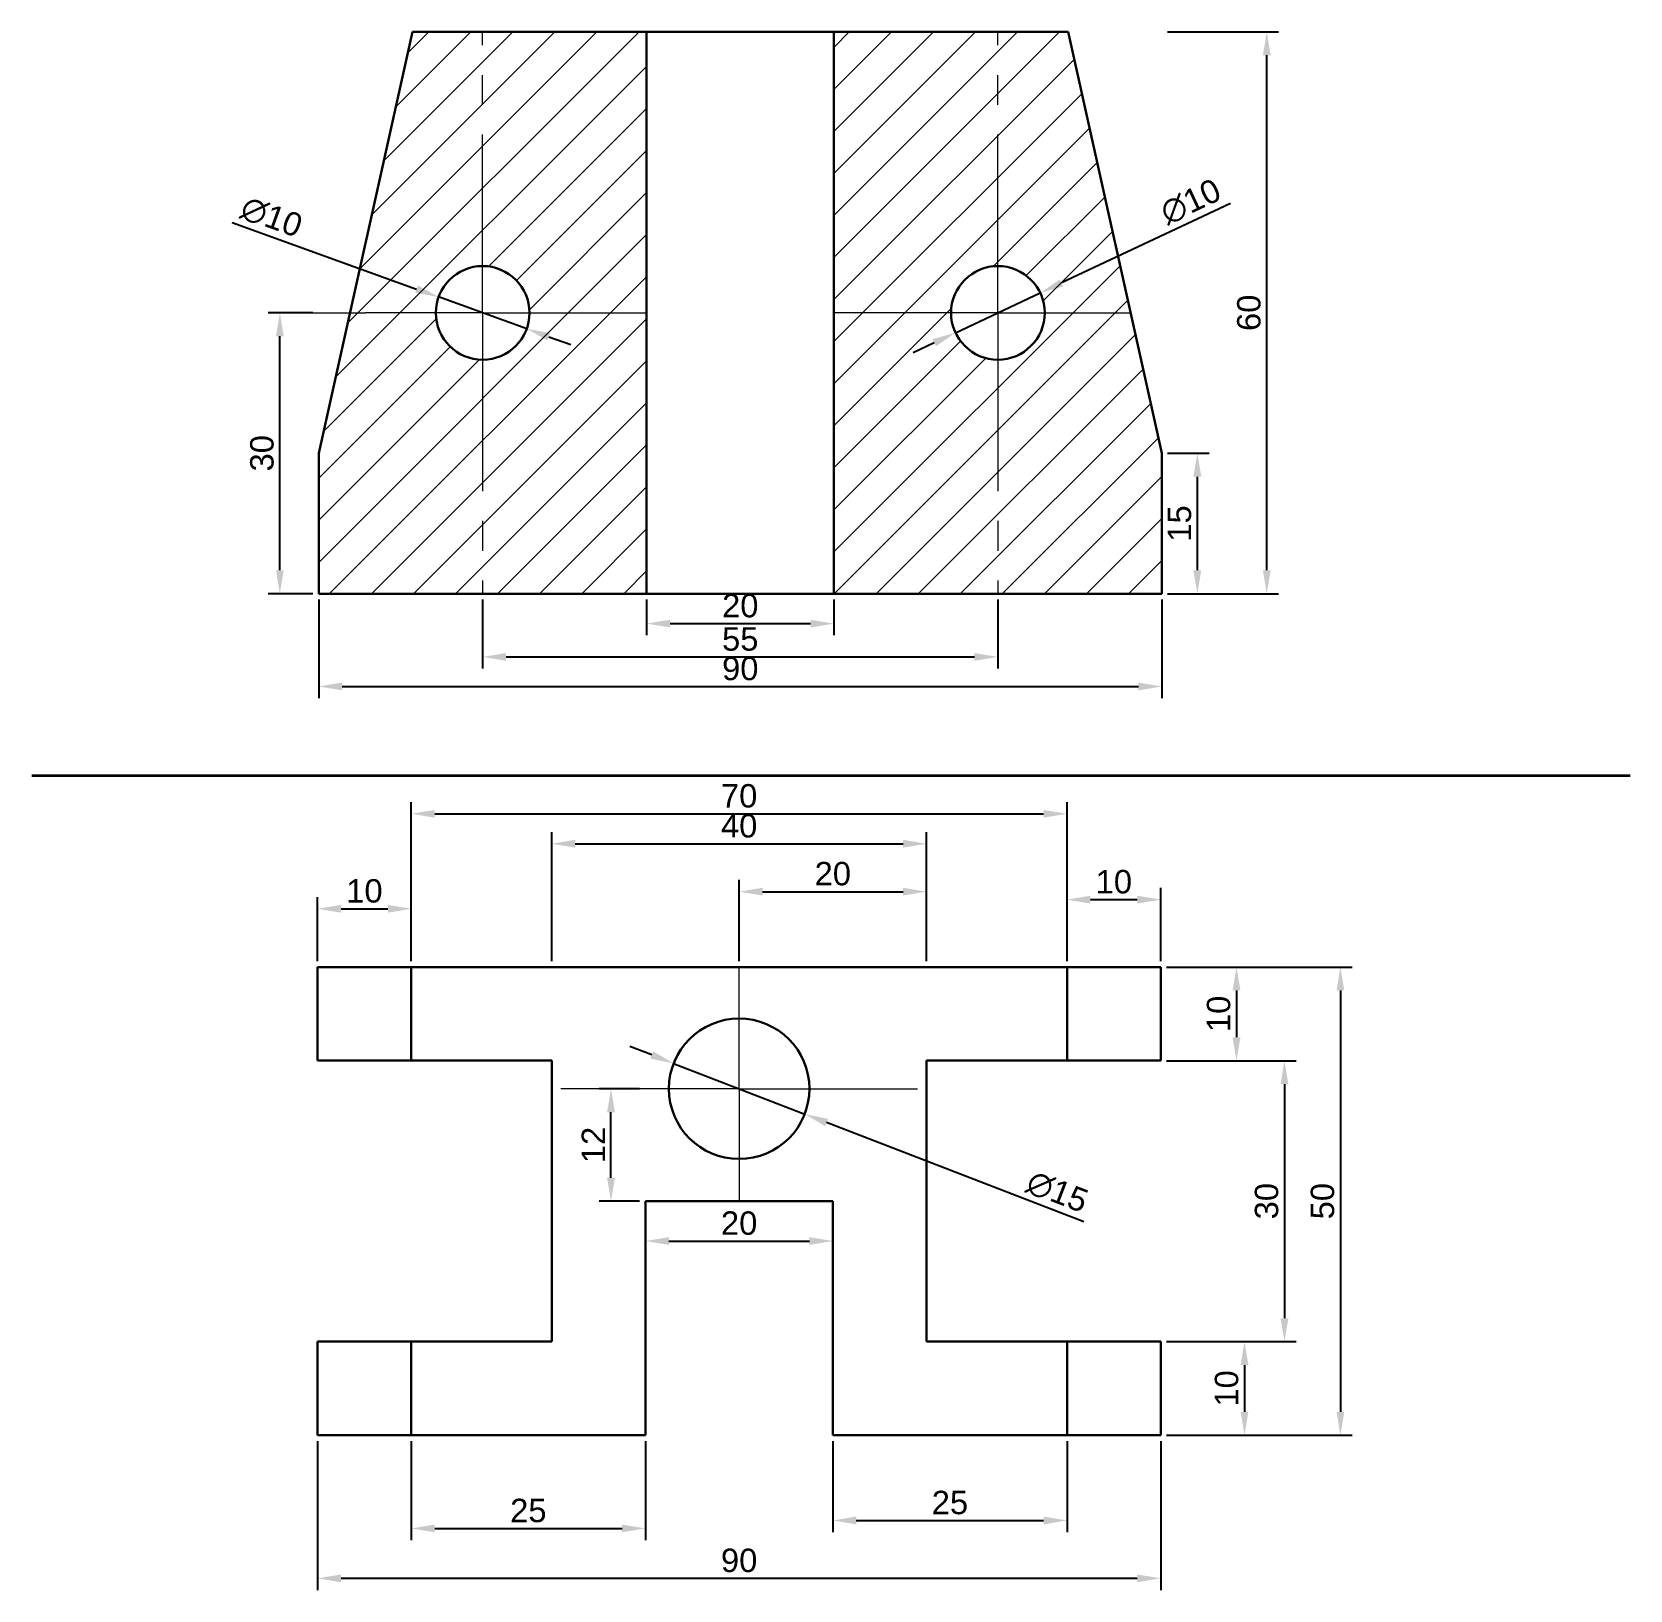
# Model space of a CAD drawing. Header units: millimetres. Extents: x 2980 to 3150, y 1953 to 2120.
import ezdxf

# ---------------------------------------------------------------- set-up
doc = ezdxf.new("R2010")
doc.units = ezdxf.units.MM
doc.linetypes.add('CENTER2', pattern=[28.575, 19.05, -3.175, 3.175, -3.175])
for name, color, linetype, lineweight in [('Center line', 1, 'CENTER2', 15), ('Dimension', 3, 'Continuous', 15), ('Hatched line', 4, 'Continuous', 15), ('Object line', 7, 'Continuous', 30)]:
    doc.layers.add(name, color=color, linetype=linetype, lineweight=lineweight)
doc.styles.get("Standard").update_dxf_attribs({"font": 'arial.ttf'})
doc.dimstyles.new('ISO-25', dxfattribs={"dimtxt": 2.5, "dimasz": 2.5, "dimexe": 1.25, "dimexo": 0.625, "dimtad": 1, "dimtxsty": 'Standard', "dimcen": 2.5, "dimadec": 0, "dimazin": 0, "dimtfac": 1, "dimtmove": 0, "dimatfit": 3, "dimfxl": 1, "dimarcsym": 0})

# ---------------------------------------------------------------- blocks, each defined once
blk = doc.blocks.new('*D2')
at = {"layer": 'Defpoints', "color": 0, "transparency": 16777216}
for p in [(3045.43, 2059.66), (3065.43, 2059.66), (3065.43, 2056.47)]:
    blk.add_point(p, dxfattribs=at)
at = {"layer": 'Dimension', "color": 0, "lineweight": -2, "transparency": 16777216}
for p, q in [((3045.43, 2059.03), (3045.43, 2055.22)), ((3065.43, 2059.03), (3065.43, 2055.22)), ((3047.93, 2056.47), (3062.93, 2056.47))]:
    blk.add_line(p, q, dxfattribs=at)
at = {"layer": 'Dimension', "color": 0, "transparency": 16777216}
for points in [[(3047.93, 2056.88), (3047.93, 2056.05), (3045.43, 2056.47)], [(3062.93, 2056.88), (3062.93, 2056.05), (3065.43, 2056.47)]]:
    blk.add_solid(points, dxfattribs=at)
at = {"layer": 'Dimension', "color": 0, "transparency": 16777216, "insert": (3055.43, 2058.37), "char_height": 2.5, "attachment_point": 5}
blk.add_mtext('20', dxfattribs=at)
blk = doc.blocks.new('*D3')
at = {"layer": 'Defpoints', "color": 0, "transparency": 16777216}
for p in [(3027.93, 2059.66), (3082.93, 2059.66), (3082.93, 2052.91)]:
    blk.add_point(p, dxfattribs=at)
at = {"layer": 'Dimension', "color": 0, "lineweight": -2, "transparency": 16777216}
for p, q in [((3027.93, 2059.03), (3027.93, 2051.66)), ((3082.93, 2059.03), (3082.93, 2051.66)), ((3030.43, 2052.91), (3080.43, 2052.91))]:
    blk.add_line(p, q, dxfattribs=at)
at = {"layer": 'Dimension', "color": 0, "transparency": 16777216}
for points in [[(3030.43, 2053.33), (3030.43, 2052.5), (3027.93, 2052.91)], [(3080.43, 2053.33), (3080.43, 2052.5), (3082.93, 2052.91)]]:
    blk.add_solid(points, dxfattribs=at)
at = {"layer": 'Dimension', "color": 0, "transparency": 16777216, "insert": (3055.43, 2054.81), "char_height": 2.5, "attachment_point": 5}
blk.add_mtext('55', dxfattribs=at)
blk = doc.blocks.new('*D4')
at = {"layer": 'Defpoints', "color": 0, "transparency": 16777216}
for p in [(3010.43, 2059.66), (3100.43, 2059.66), (3100.43, 2049.76)]:
    blk.add_point(p, dxfattribs=at)
at = {"layer": 'Dimension', "color": 0, "lineweight": -2, "transparency": 16777216}
for p, q in [((3010.43, 2059.03), (3010.43, 2048.51)), ((3100.43, 2059.03), (3100.43, 2048.51)), ((3012.93, 2049.76), (3097.93, 2049.76))]:
    blk.add_line(p, q, dxfattribs=at)
at = {"layer": 'Dimension', "color": 0, "transparency": 16777216}
for points in [[(3012.93, 2050.17), (3012.93, 2049.34), (3010.43, 2049.76)], [(3097.93, 2050.17), (3097.93, 2049.34), (3100.43, 2049.76)]]:
    blk.add_solid(points, dxfattribs=at)
at = {"layer": 'Dimension', "color": 0, "transparency": 16777216, "insert": (3055.43, 2051.66), "char_height": 2.5, "attachment_point": 5}
blk.add_mtext('90', dxfattribs=at)
blk = doc.blocks.new('*D5')
at = {"layer": 'Defpoints', "color": 0, "transparency": 16777216}
for p in [(3100.43, 2074.66), (3104.22, 2074.66), (3100.43, 2059.66)]:
    blk.add_point(p, dxfattribs=at)
at = {"layer": 'Dimension', "color": 0, "lineweight": -2, "transparency": 16777216}
for p, q in [((3101.05, 2074.66), (3105.47, 2074.66)), ((3104.22, 2062.16), (3104.22, 2072.16)), ((3101.05, 2059.66), (3105.47, 2059.66))]:
    blk.add_line(p, q, dxfattribs=at)
at = {"layer": 'Dimension', "color": 0, "transparency": 16777216}
for points in [[(3103.8, 2072.16), (3104.64, 2072.16), (3104.22, 2074.66)], [(3103.8, 2062.16), (3104.64, 2062.16), (3104.22, 2059.66)]]:
    blk.add_solid(points, dxfattribs=at)
at = {"layer": 'Dimension', "color": 0, "transparency": 16777216, "insert": (3102.32, 2067.16), "char_height": 2.5, "attachment_point": 5, "rotation": 90}
blk.add_mtext('15', dxfattribs=at)
blk = doc.blocks.new('*D6')
at = {"layer": 'Defpoints', "color": 0, "transparency": 16777216}
for p in [(3100.43, 2119.66), (3111.63, 2119.66), (3100.43, 2059.66)]:
    blk.add_point(p, dxfattribs=at)
at = {"layer": 'Dimension', "color": 0, "lineweight": -2, "transparency": 16777216}
for p, q in [((3101.05, 2119.66), (3112.88, 2119.66)), ((3111.63, 2062.16), (3111.63, 2117.16)), ((3101.05, 2059.66), (3112.88, 2059.66))]:
    blk.add_line(p, q, dxfattribs=at)
at = {"layer": 'Dimension', "color": 0, "transparency": 16777216}
for points in [[(3111.22, 2117.16), (3112.05, 2117.16), (3111.63, 2119.66)], [(3111.22, 2062.16), (3112.05, 2062.16), (3111.63, 2059.66)]]:
    blk.add_solid(points, dxfattribs=at)
at = {"layer": 'Dimension', "color": 0, "transparency": 16777216, "insert": (3109.73, 2089.66), "char_height": 2.5, "attachment_point": 5, "rotation": 90}
blk.add_mtext('60', dxfattribs=at)
blk = doc.blocks.new('*D7')
at = {"layer": 'Defpoints', "color": 0, "transparency": 16777216}
for p in [(3006.28, 2089.66), (3010.43, 2089.66), (3010.43, 2059.66)]:
    blk.add_point(p, dxfattribs=at)
at = {"layer": 'Dimension', "color": 0, "lineweight": -2, "transparency": 16777216}
for p, q in [((3009.8, 2089.66), (3005.03, 2089.66)), ((3006.28, 2062.16), (3006.28, 2087.16)), ((3009.8, 2059.66), (3005.03, 2059.66))]:
    blk.add_line(p, q, dxfattribs=at)
at = {"layer": 'Dimension', "color": 0, "transparency": 16777216}
for points in [[(3005.87, 2087.16), (3006.7, 2087.16), (3006.28, 2089.66)], [(3005.87, 2062.16), (3006.7, 2062.16), (3006.28, 2059.66)]]:
    blk.add_solid(points, dxfattribs=at)
at = {"layer": 'Dimension', "color": 0, "transparency": 16777216, "insert": (3004.38, 2074.66), "char_height": 2.5, "attachment_point": 5, "rotation": 90}
blk.add_mtext('30', dxfattribs=at)
blk = doc.blocks.new('*D8')
at = {"layer": 'Defpoints', "color": 0, "transparency": 16777216}
for p in [(3023.22, 2091.35), (3032.63, 2087.96)]:
    blk.add_point(p, dxfattribs=at)
at = {"layer": 'Dimension', "color": 0, "lineweight": -2, "transparency": 16777216}
for p, q in [((3001.18, 2099.31), (3020.87, 2092.2)), ((3032.63, 2087.96), (3023.22, 2091.35)), ((3034.98, 2087.11), (3037.33, 2086.26))]:
    blk.add_line(p, q, dxfattribs=at)
at = {"layer": 'Dimension', "color": 0, "transparency": 16777216}
for points in [[(3021.01, 2092.59), (3020.73, 2091.81), (3023.22, 2091.35)], [(3035.12, 2087.5), (3034.84, 2086.72), (3032.63, 2087.96)]]:
    blk.add_solid(points, dxfattribs=at)
at = {"layer": 'Dimension', "color": 0, "transparency": 16777216, "insert": (3005.39, 2099.88), "char_height": 2.5, "attachment_point": 5, "rotation": 340.1586}
blk.add_mtext('∅10', dxfattribs=at)
blk = doc.blocks.new('*D9')
at = {"layer": 'Defpoints', "color": 0, "transparency": 16777216}
for p in [(3087.45, 2091.78), (3078.4, 2087.53)]:
    blk.add_point(p, dxfattribs=at)
at = {"layer": 'Dimension', "color": 0, "lineweight": -2, "transparency": 16777216}
for p, q in [((3107.76, 2101.34), (3089.71, 2092.85)), ((3078.4, 2087.53), (3087.45, 2091.78)), ((3076.14, 2086.46), (3073.88, 2085.4))]:
    blk.add_line(p, q, dxfattribs=at)
at = {"layer": 'Dimension', "color": 0, "transparency": 16777216}
for points in [[(3089.54, 2093.22), (3089.89, 2092.47), (3087.45, 2091.78)], [(3075.96, 2086.84), (3076.32, 2086.09), (3078.4, 2087.53)]]:
    blk.add_solid(points, dxfattribs=at)
at = {"layer": 'Dimension', "color": 0, "transparency": 16777216, "insert": (3103.51, 2101.52), "char_height": 2.5, "attachment_point": 5, "rotation": 25.1939}
blk.add_mtext('∅10', dxfattribs=at)
blk = doc.blocks.new('*D10')
at = {"layer": 'Defpoints', "color": 0, "transparency": 16777216}
for p in [(3048.31, 2009.5), (3062.31, 2004.09)]:
    blk.add_point(p, dxfattribs=at)
at = {"layer": 'Dimension', "color": 0, "lineweight": -2, "transparency": 16777216}
for p, q in [((3045.98, 2010.4), (3043.65, 2011.3)), ((3048.31, 2009.5), (3062.31, 2004.09)), ((3092.09, 1992.58), (3064.64, 2003.19))]:
    blk.add_line(p, q, dxfattribs=at)
at = {"layer": 'Dimension', "color": 0, "transparency": 16777216}
for points in [[(3046.13, 2010.79), (3045.83, 2010.01), (3048.31, 2009.5)], [(3064.79, 2003.58), (3064.49, 2002.8), (3062.31, 2004.09)]]:
    blk.add_solid(points, dxfattribs=at)
at = {"layer": 'Dimension', "color": 0, "transparency": 16777216, "insert": (3089.27, 1995.78), "char_height": 2.5, "attachment_point": 5, "rotation": 338.8701}
blk.add_mtext('∅15', dxfattribs=at)
blk = doc.blocks.new('*D11')
at = {"layer": 'Defpoints', "color": 0, "transparency": 16777216}
for p in [(3020.31, 2026.01), (3010.31, 2019.79), (3020.31, 2019.79)]:
    blk.add_point(p, dxfattribs=at)
at = {"layer": 'Dimension', "color": 0, "lineweight": -2, "transparency": 16777216}
for p, q in [((3010.31, 2020.42), (3010.31, 2027.26)), ((3020.31, 2020.42), (3020.31, 2027.26)), ((3012.81, 2026.01), (3017.81, 2026.01))]:
    blk.add_line(p, q, dxfattribs=at)
at = {"layer": 'Dimension', "color": 0, "transparency": 16777216}
for points in [[(3012.81, 2026.43), (3012.81, 2025.6), (3010.31, 2026.01)], [(3017.81, 2026.43), (3017.81, 2025.6), (3020.31, 2026.01)]]:
    blk.add_solid(points, dxfattribs=at)
at = {"layer": 'Dimension', "color": 0, "transparency": 16777216, "insert": (3015.31, 2027.91), "char_height": 2.5, "attachment_point": 5}
blk.add_mtext('10', dxfattribs=at)
blk = doc.blocks.new('*D12')
at = {"layer": 'Defpoints', "color": 0, "transparency": 16777216}
for p in [(3090.31, 2036.16), (3020.31, 2019.79), (3090.31, 2019.79)]:
    blk.add_point(p, dxfattribs=at)
at = {"layer": 'Dimension', "color": 0, "lineweight": -2, "transparency": 16777216}
for p, q in [((3020.31, 2020.42), (3020.31, 2037.41)), ((3090.31, 2020.42), (3090.31, 2037.41)), ((3022.81, 2036.16), (3087.81, 2036.16))]:
    blk.add_line(p, q, dxfattribs=at)
at = {"layer": 'Dimension', "color": 0, "transparency": 16777216}
for points in [[(3022.81, 2036.57), (3022.81, 2035.74), (3020.31, 2036.16)], [(3087.81, 2036.57), (3087.81, 2035.74), (3090.31, 2036.16)]]:
    blk.add_solid(points, dxfattribs=at)
at = {"layer": 'Dimension', "color": 0, "transparency": 16777216, "insert": (3055.31, 2038.06), "char_height": 2.5, "attachment_point": 5}
blk.add_mtext('70', dxfattribs=at)
blk = doc.blocks.new('*D13')
at = {"layer": 'Defpoints', "color": 0, "transparency": 16777216}
for p in [(3100.31, 2026.99), (3090.31, 2019.79), (3100.31, 2019.79)]:
    blk.add_point(p, dxfattribs=at)
at = {"layer": 'Dimension', "color": 0, "lineweight": -2, "transparency": 16777216}
for p, q in [((3090.31, 2020.42), (3090.31, 2028.24)), ((3092.81, 2026.99), (3097.81, 2026.99)), ((3100.31, 2020.42), (3100.31, 2028.24))]:
    blk.add_line(p, q, dxfattribs=at)
at = {"layer": 'Dimension', "color": 0, "transparency": 16777216}
for points in [[(3092.81, 2027.41), (3092.81, 2026.57), (3090.31, 2026.99)], [(3097.81, 2027.41), (3097.81, 2026.57), (3100.31, 2026.99)]]:
    blk.add_solid(points, dxfattribs=at)
at = {"layer": 'Dimension', "color": 0, "transparency": 16777216, "insert": (3095.31, 2028.89), "char_height": 2.5, "attachment_point": 5}
blk.add_mtext('10', dxfattribs=at)
blk = doc.blocks.new('*D14')
at = {"layer": 'Defpoints', "color": 0, "transparency": 16777216}
for p in [(3075.31, 2032.96), (3035.31, 2019.79), (3075.31, 2019.79)]:
    blk.add_point(p, dxfattribs=at)
at = {"layer": 'Dimension', "color": 0, "lineweight": -2, "transparency": 16777216}
for p, q in [((3035.31, 2020.42), (3035.31, 2034.21)), ((3075.31, 2020.42), (3075.31, 2034.21)), ((3037.81, 2032.96), (3072.81, 2032.96))]:
    blk.add_line(p, q, dxfattribs=at)
at = {"layer": 'Dimension', "color": 0, "transparency": 16777216}
for points in [[(3037.81, 2033.38), (3037.81, 2032.54), (3035.31, 2032.96)], [(3072.81, 2033.38), (3072.81, 2032.54), (3075.31, 2032.96)]]:
    blk.add_solid(points, dxfattribs=at)
at = {"layer": 'Dimension', "color": 0, "transparency": 16777216, "insert": (3055.31, 2034.86), "char_height": 2.5, "attachment_point": 5}
blk.add_mtext('40', dxfattribs=at)
blk = doc.blocks.new('*D15')
at = {"layer": 'Defpoints', "color": 0, "transparency": 16777216}
for p in [(3075.31, 2027.84), (3055.31, 2019.79), (3075.31, 2019.79)]:
    blk.add_point(p, dxfattribs=at)
at = {"layer": 'Dimension', "color": 0, "lineweight": -2, "transparency": 16777216}
for p, q in [((3055.31, 2020.42), (3055.31, 2029.09)), ((3075.31, 2020.42), (3075.31, 2029.09)), ((3057.81, 2027.84), (3072.81, 2027.84))]:
    blk.add_line(p, q, dxfattribs=at)
at = {"layer": 'Dimension', "color": 0, "transparency": 16777216}
for points in [[(3057.81, 2028.26), (3057.81, 2027.43), (3055.31, 2027.84)], [(3072.81, 2028.26), (3072.81, 2027.43), (3075.31, 2027.84)]]:
    blk.add_solid(points, dxfattribs=at)
at = {"layer": 'Dimension', "color": 0, "transparency": 16777216, "insert": (3065.31, 2029.75), "char_height": 2.5, "attachment_point": 5}
blk.add_mtext('20', dxfattribs=at)
blk = doc.blocks.new('*D16')
at = {"layer": 'Defpoints', "color": 0, "transparency": 16777216}
for p in [(3041.63, 2006.79), (3045.31, 2006.79), (3045.31, 1994.79)]:
    blk.add_point(p, dxfattribs=at)
at = {"layer": 'Dimension', "color": 0, "lineweight": -2, "transparency": 16777216}
for p, q in [((3044.69, 2006.79), (3040.38, 2006.79)), ((3041.63, 1997.29), (3041.63, 2004.29)), ((3044.69, 1994.79), (3040.38, 1994.79))]:
    blk.add_line(p, q, dxfattribs=at)
at = {"layer": 'Dimension', "color": 0, "transparency": 16777216}
for points in [[(3041.21, 2004.29), (3042.05, 2004.29), (3041.63, 2006.79)], [(3041.21, 1997.29), (3042.05, 1997.29), (3041.63, 1994.79)]]:
    blk.add_solid(points, dxfattribs=at)
at = {"layer": 'Dimension', "color": 0, "transparency": 16777216, "insert": (3039.75, 2000.79), "char_height": 2.5, "attachment_point": 5, "rotation": 90}
blk.add_mtext('12', dxfattribs=at)
blk = doc.blocks.new('*D17')
at = {"layer": 'Defpoints', "color": 0, "transparency": 16777216}
for p in [(3100.31, 2019.79), (3100.31, 2009.79), (3108.4, 2009.79)]:
    blk.add_point(p, dxfattribs=at)
at = {"layer": 'Dimension', "color": 0, "lineweight": -2, "transparency": 16777216}
for p, q in [((3100.94, 2019.79), (3109.65, 2019.79)), ((3108.4, 2017.29), (3108.4, 2012.29)), ((3100.94, 2009.79), (3109.65, 2009.79))]:
    blk.add_line(p, q, dxfattribs=at)
at = {"layer": 'Dimension', "color": 0, "transparency": 16777216}
for points in [[(3107.98, 2017.29), (3108.82, 2017.29), (3108.4, 2019.79)], [(3107.98, 2012.29), (3108.82, 2012.29), (3108.4, 2009.79)]]:
    blk.add_solid(points, dxfattribs=at)
at = {"layer": 'Dimension', "color": 0, "transparency": 16777216, "insert": (3106.5, 2014.79), "char_height": 2.5, "attachment_point": 5, "rotation": 90}
blk.add_mtext('10', dxfattribs=at)
blk = doc.blocks.new('*D18')
at = {"layer": 'Defpoints', "color": 0, "transparency": 16777216}
for p in [(3100.31, 2009.79), (3100.31, 1979.79), (3113.52, 1979.79)]:
    blk.add_point(p, dxfattribs=at)
at = {"layer": 'Dimension', "color": 0, "lineweight": -2, "transparency": 16777216}
for p, q in [((3100.94, 2009.79), (3114.77, 2009.79)), ((3113.52, 2007.29), (3113.52, 1982.29)), ((3100.94, 1979.79), (3114.77, 1979.79))]:
    blk.add_line(p, q, dxfattribs=at)
at = {"layer": 'Dimension', "color": 0, "transparency": 16777216}
for points in [[(3113.1, 2007.29), (3113.94, 2007.29), (3113.52, 2009.79)], [(3113.1, 1982.29), (3113.94, 1982.29), (3113.52, 1979.79)]]:
    blk.add_solid(points, dxfattribs=at)
at = {"layer": 'Dimension', "color": 0, "transparency": 16777216, "insert": (3111.62, 1994.79), "char_height": 2.5, "attachment_point": 5, "rotation": 90}
blk.add_mtext('30', dxfattribs=at)
blk = doc.blocks.new('*D19')
at = {"layer": 'Defpoints', "color": 0, "transparency": 16777216}
for p in [(3100.31, 2019.79), (3100.31, 1969.79), (3119.49, 1969.79)]:
    blk.add_point(p, dxfattribs=at)
at = {"layer": 'Dimension', "color": 0, "lineweight": -2, "transparency": 16777216}
for p, q in [((3100.94, 2019.79), (3120.74, 2019.79)), ((3119.49, 2017.29), (3119.49, 1972.29)), ((3100.94, 1969.79), (3120.74, 1969.79))]:
    blk.add_line(p, q, dxfattribs=at)
at = {"layer": 'Dimension', "color": 0, "transparency": 16777216}
for points in [[(3119.08, 2017.29), (3119.91, 2017.29), (3119.49, 2019.79)], [(3119.08, 1972.29), (3119.91, 1972.29), (3119.49, 1969.79)]]:
    blk.add_solid(points, dxfattribs=at)
at = {"layer": 'Dimension', "color": 0, "transparency": 16777216, "insert": (3117.59, 1994.79), "char_height": 2.5, "attachment_point": 5, "rotation": 90}
blk.add_mtext('50', dxfattribs=at)
blk = doc.blocks.new('*D20')
at = {"layer": 'Defpoints', "color": 0, "transparency": 16777216}
for p in [(3100.31, 1979.79), (3100.31, 1969.79), (3109.25, 1969.79)]:
    blk.add_point(p, dxfattribs=at)
at = {"layer": 'Dimension', "color": 0, "lineweight": -2, "transparency": 16777216}
for p, q in [((3100.94, 1979.79), (3110.5, 1979.79)), ((3109.25, 1977.29), (3109.25, 1972.29)), ((3100.94, 1969.79), (3110.5, 1969.79))]:
    blk.add_line(p, q, dxfattribs=at)
at = {"layer": 'Dimension', "color": 0, "transparency": 16777216}
for points in [[(3108.84, 1977.29), (3109.67, 1977.29), (3109.25, 1979.79)], [(3108.84, 1972.29), (3109.67, 1972.29), (3109.25, 1969.79)]]:
    blk.add_solid(points, dxfattribs=at)
at = {"layer": 'Dimension', "color": 0, "transparency": 16777216, "insert": (3107.35, 1974.79), "char_height": 2.5, "attachment_point": 5, "rotation": 90}
blk.add_mtext('10', dxfattribs=at)
blk = doc.blocks.new('*D21')
at = {"layer": 'Defpoints', "color": 0, "transparency": 16777216}
for p in [(3020.31, 1969.79), (3045.31, 1969.79), (3045.31, 1959.84)]:
    blk.add_point(p, dxfattribs=at)
at = {"layer": 'Dimension', "color": 0, "lineweight": -2, "transparency": 16777216}
for p, q in [((3020.31, 1969.17), (3020.31, 1958.59)), ((3045.31, 1969.17), (3045.31, 1958.59)), ((3022.81, 1959.84), (3042.81, 1959.84))]:
    blk.add_line(p, q, dxfattribs=at)
at = {"layer": 'Dimension', "color": 0, "transparency": 16777216}
for points in [[(3022.81, 1960.25), (3022.81, 1959.42), (3020.31, 1959.84)], [(3042.81, 1960.25), (3042.81, 1959.42), (3045.31, 1959.84)]]:
    blk.add_solid(points, dxfattribs=at)
at = {"layer": 'Dimension', "color": 0, "transparency": 16777216, "insert": (3032.81, 1961.74), "char_height": 2.5, "attachment_point": 5}
blk.add_mtext('25', dxfattribs=at)
blk = doc.blocks.new('*D22')
at = {"layer": 'Defpoints', "color": 0, "transparency": 16777216}
for p in [(3065.31, 1969.79), (3090.31, 1969.79), (3090.31, 1960.69)]:
    blk.add_point(p, dxfattribs=at)
at = {"layer": 'Dimension', "color": 0, "lineweight": -2, "transparency": 16777216}
for p, q in [((3065.31, 1969.17), (3065.31, 1959.44)), ((3090.31, 1969.17), (3090.31, 1959.44)), ((3067.81, 1960.69), (3087.81, 1960.69))]:
    blk.add_line(p, q, dxfattribs=at)
at = {"layer": 'Dimension', "color": 0, "transparency": 16777216}
for points in [[(3067.81, 1961.11), (3067.81, 1960.27), (3065.31, 1960.69)], [(3087.81, 1961.11), (3087.81, 1960.27), (3090.31, 1960.69)]]:
    blk.add_solid(points, dxfattribs=at)
at = {"layer": 'Dimension', "color": 0, "transparency": 16777216, "insert": (3077.81, 1962.59), "char_height": 2.5, "attachment_point": 5}
blk.add_mtext('25', dxfattribs=at)
blk = doc.blocks.new('*D23')
at = {"layer": 'Defpoints', "color": 0, "transparency": 16777216}
for p in [(3045.31, 1994.79), (3065.31, 1994.79), (3065.31, 1990.53)]:
    blk.add_point(p, dxfattribs=at)
at = {"layer": 'Dimension', "color": 0, "lineweight": -2, "transparency": 16777216}
for p, q in [((3045.31, 1994.17), (3045.31, 1989.28)), ((3065.31, 1994.17), (3065.31, 1989.28)), ((3047.81, 1990.53), (3062.81, 1990.53))]:
    blk.add_line(p, q, dxfattribs=at)
at = {"layer": 'Dimension', "color": 0, "transparency": 16777216}
for points in [[(3047.81, 1990.95), (3047.81, 1990.12), (3045.31, 1990.53)], [(3062.81, 1990.95), (3062.81, 1990.12), (3065.31, 1990.53)]]:
    blk.add_solid(points, dxfattribs=at)
at = {"layer": 'Dimension', "color": 0, "transparency": 16777216, "insert": (3055.31, 1992.43), "char_height": 2.5, "attachment_point": 5}
blk.add_mtext('20', dxfattribs=at)
blk = doc.blocks.new('*D24')
at = {"layer": 'Defpoints', "color": 0, "transparency": 16777216}
for p in [(3010.31, 1969.79), (3100.31, 1969.79), (3100.31, 1954.51)]:
    blk.add_point(p, dxfattribs=at)
at = {"layer": 'Dimension', "color": 0, "lineweight": -2, "transparency": 16777216}
for p, q in [((3010.31, 1969.17), (3010.31, 1953.26)), ((3100.31, 1969.17), (3100.31, 1953.26)), ((3012.81, 1954.51), (3097.81, 1954.51))]:
    blk.add_line(p, q, dxfattribs=at)
at = {"layer": 'Dimension', "color": 0, "transparency": 16777216}
for points in [[(3012.81, 1954.92), (3012.81, 1954.09), (3010.31, 1954.51)], [(3097.81, 1954.92), (3097.81, 1954.09), (3100.31, 1954.51)]]:
    blk.add_solid(points, dxfattribs=at)
at = {"layer": 'Dimension', "color": 0, "transparency": 16777216, "insert": (3055.31, 1956.41), "char_height": 2.5, "attachment_point": 5}
blk.add_mtext('90', dxfattribs=at)

msp = doc.modelspace()

# ---------------------------------------------------------------- hatches: boundary and pattern name
at = {"layer": 'Hatched line'}
h = msp.add_hatch(dxfattribs=at)
h.set_pattern_fill('ANSI31', color=256)
h.paths.add_polyline_path([(3027.927, 2119.655), (3020.427, 2119.655), (3010.427, 2074.655), (3010.427, 2059.655), (3027.927, 2059.655), (3027.927, 2084.655, -0.4142136), (3022.927, 2089.655, -0.4142136), (3027.927, 2094.655)])
h.paths.add_polyline_path([(3045.427, 2119.655), (3027.927, 2119.655), (3027.927, 2094.655, -0.4142136), (3032.927, 2089.655, -0.4142136), (3027.927, 2084.655), (3027.927, 2059.655), (3045.427, 2059.655)])
h.paths.add_polyline_path([(3082.927, 2119.655), (3065.427, 2119.655), (3065.427, 2059.655), (3082.927, 2059.655), (3082.927, 2084.655, -0.4142136), (3077.927, 2089.655, -0.4142136), (3082.927, 2094.655)])
h.paths.add_polyline_path([(3090.427, 2119.655), (3082.927, 2119.655), (3082.927, 2094.655, -0.4142136), (3087.927, 2089.655, -0.4142136), (3082.927, 2084.655), (3082.927, 2059.655), (3100.427, 2059.655), (3100.427, 2074.655)])

# ---------------------------------------------------------------- linework, layer by layer
at = {"layer": 'Center line'}
for p, q in [((3027.927, 2089.655), (3027.927, 2119.655)), ((3082.927, 2089.655), (3082.927, 2119.655)), ((3027.927, 2089.655), (3015.427, 2089.655)), ((3027.927, 2089.655), (3027.927, 2059.655)), ((3027.927, 2089.655), (3045.427, 2089.655)), ((3082.927, 2089.655), (3065.427, 2089.655)), ((3082.927, 2089.655), (3082.927, 2059.655)), ((3082.927, 2089.655), (3097.093, 2089.655)), ((3055.31, 2006.794), (3055.31, 2019.794)), ((3055.31, 2006.794), (3035.31, 2006.794)), ((3055.31, 2006.794), (3055.31, 1994.794)), ((3055.31, 2006.794), (3075.31, 2006.794))]:
    msp.add_line(p, q, dxfattribs=at)
at = {"layer": 'Dimension'}
msp.add_line((3006.282, 2089.655), (3015.427, 2089.655), dxfattribs=at)
at = {"layer": 'Object line'}
for p, q in [((3010.427, 2074.655), (3020.427, 2119.655)), ((3045.427, 2119.655), (3020.427, 2119.655)), ((3045.427, 2059.655), (3045.427, 2119.655)), ((3045.427, 2119.655), (3065.427, 2119.655)), ((3065.427, 2119.655), (3065.427, 2059.655)), ((3065.427, 2119.655), (3090.427, 2119.655)), ((3090.427, 2119.655), (3100.427, 2074.655)), ((3010.427, 2059.655), (3010.427, 2074.655)), ((3100.427, 2059.655), (3100.427, 2074.655)), ((3010.427, 2059.655), (3045.427, 2059.655)), ((3065.427, 2059.655), (3045.427, 2059.655)), ((3065.427, 2059.655), (3100.427, 2059.655)), ((3010.31, 2019.794), (3020.31, 2019.794)), ((3010.31, 2019.794), (3010.31, 2009.794)), ((3020.31, 2019.794), (3090.31, 2019.794)), ((3020.31, 2009.794), (3020.31, 2019.794)), ((3090.31, 2019.794), (3100.31, 2019.794)), ((3090.31, 2009.794), (3090.31, 2019.794)), ((3100.31, 2019.794), (3100.31, 2009.794)), ((3010.31, 2009.794), (3020.31, 2009.794)), ((3020.31, 2009.794), (3035.31, 2009.794)), ((3035.31, 2009.794), (3035.31, 1979.794)), ((3090.31, 2009.794), (3075.31, 2009.794)), ((3075.31, 2009.794), (3075.31, 1979.794)), ((3100.31, 2009.794), (3090.31, 2009.794)), ((3045.31, 1969.794), (3045.31, 1994.794)), ((3045.31, 1994.794), (3065.31, 1994.794)), ((3065.31, 1994.794), (3065.31, 1969.794)), ((3020.31, 1979.794), (3010.31, 1979.794)), ((3010.31, 1979.794), (3010.31, 1969.794)), ((3035.31, 1979.794), (3020.31, 1979.794)), ((3020.31, 1969.794), (3020.31, 1979.794)), ((3075.31, 1979.794), (3090.31, 1979.794)), ((3090.31, 1979.794), (3100.31, 1979.794)), ((3090.31, 1969.794), (3090.31, 1979.794)), ((3100.31, 1979.794), (3100.31, 1969.794)), ((3010.31, 1969.794), (3020.31, 1969.794)), ((3020.31, 1969.794), (3045.31, 1969.794)), ((3065.31, 1969.794), (3090.31, 1969.794)), ((3090.31, 1969.794), (3100.31, 1969.794))]:
    msp.add_line(p, q, dxfattribs=at)
at = {"layer": 'Object line', "color": 2, "lineweight": 35}
msp.add_line((2979.821, 2040.249), (3150.409, 2040.249), dxfattribs=at)
at = {"layer": 'Object line'}
for centre, radius in [((3027.927, 2089.655), 5), ((3082.927, 2089.655), 5), ((3055.31, 2006.794), 7.5)]:
    msp.add_circle(centre, radius, dxfattribs=at)

# ---------------------------------------------------------------- dimensions: what is measured, and where the dimension line sits
at = {"layer": 'Dimension'}
for base, p1, p2, picture, middle in [((3111.632, 2119.655), (3100.427, 2059.655), (3100.427, 2119.655), '*D6', (3109.73, 2089.655)), ((3006.282, 2089.655), (3010.427, 2059.655), (3010.427, 2089.655), '*D7', (3004.38, 2074.655)), ((3104.219, 2074.655), (3100.427, 2059.655), (3100.427, 2074.655), '*D5', (3102.317, 2067.155)), ((3108.4, 2009.794), (3100.31, 2019.794), (3100.31, 2009.794), '*D17', (3106.498, 2014.794)), ((3119.493, 1969.794), (3100.31, 2019.794), (3100.31, 1969.794), '*D19', (3117.591, 1994.794)), ((3113.519, 1979.794), (3100.31, 2009.794), (3100.31, 1979.794), '*D18', (3111.617, 1994.794)), ((3041.629, 2006.794), (3045.31, 1994.794), (3045.31, 2006.794), '*D16', (3039.749, 2000.794)), ((3109.253, 1969.794), (3100.31, 1979.794), (3100.31, 1969.794), '*D20', (3107.351, 1974.794))]:
    dim = msp.add_linear_dim(base=base, p1=p1, p2=p2, angle=90, dimstyle='ISO-25', dxfattribs=at)
    dim.commit()
    dim.dimension.update_dxf_attribs({"geometry": picture, "text_midpoint": middle})
for p1, p2, picture, middle in [((3078.402, 2087.527), (3087.451, 2091.784), '*D9', (3104.347, 2099.732)), ((3032.63, 2087.958), (3023.223, 2091.352), '*D8', (3004.726, 2098.027)), ((3048.314, 2009.498), (3062.306, 2004.09), '*D10', (3088.561, 1993.944))]:
    dim = msp.add_diameter_dim_2p(p1=p1, p2=p2, dimstyle='ISO-25', dxfattribs=at)
    dim.commit()
    dim.dimension.update_dxf_attribs({"geometry": picture, "text_midpoint": middle, "dimtype": 163})
for base, p1, p2, picture, middle in [((3100.427, 2049.757), (3010.427, 2059.655), (3100.427, 2059.655), '*D4', (3055.427, 2051.658)), ((3082.927, 2052.913), (3027.927, 2059.655), (3082.927, 2059.655), '*D3', (3055.427, 2054.809)), ((3065.427, 2056.466), (3045.427, 2059.655), (3065.427, 2059.655), '*D2', (3055.427, 2058.368)), ((3090.31, 2036.157), (3020.31, 2019.794), (3090.31, 2019.794), '*D12', (3055.31, 2038.058)), ((3075.31, 2032.959), (3035.31, 2019.794), (3075.31, 2019.794), '*D14', (3055.31, 2034.861)), ((3075.31, 2027.844), (3055.31, 2019.794), (3075.31, 2019.794), '*D15', (3065.31, 2029.745)), ((3100.31, 1954.508), (3010.31, 1969.794), (3100.31, 1969.794), '*D24', (3055.31, 1956.409)), ((3045.31, 1959.837), (3020.31, 1969.794), (3045.31, 1969.794), '*D21', (3032.81, 1961.739)), ((3090.31, 1960.69), (3065.31, 1969.794), (3090.31, 1969.794), '*D22', (3077.81, 1962.591))]:
    dim = msp.add_linear_dim(base=base, p1=p1, p2=p2, dimstyle='ISO-25', dxfattribs=at)
    dim.commit()
    dim.dimension.update_dxf_attribs({"geometry": picture, "text_midpoint": middle})
for base, p1, p2, picture, middle in [((3100.31, 2026.991), (3090.31, 2019.794), (3100.31, 2019.794), '*D13', (3095.31, 2026.991)), ((3020.31, 2026.012), (3010.31, 2019.794), (3020.31, 2019.794), '*D11', (3015.31, 2026.012)), ((3065.31, 1990.533), (3045.31, 1994.794), (3065.31, 1994.794), '*D23', (3055.31, 1990.533))]:
    dim = msp.add_linear_dim(base=base, p1=p1, p2=p2, dimstyle='ISO-25', dxfattribs=at)
    dim.commit()
    dim.dimension.update_dxf_attribs({"geometry": picture, "text_midpoint": middle, "dimtype": 160})

doc.saveas('drawing.dxf')
